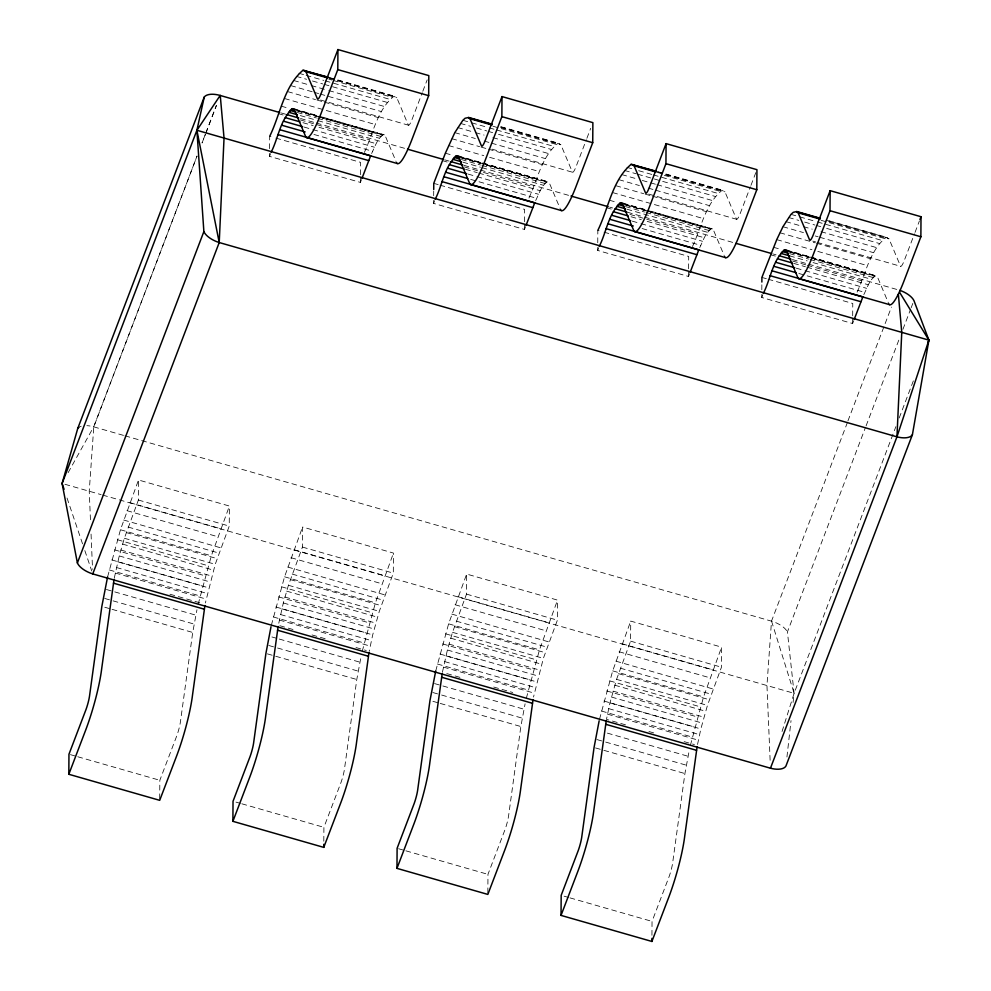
<?xml version="1.0" encoding="UTF-8"?>
<svg xmlns="http://www.w3.org/2000/svg" width="991" height="991" viewBox="0 0 991 991"><rect width="100%" height="100%" fill="white"/><g stroke="black" fill="none" stroke-linecap="round" stroke-linejoin="round"><path stroke-width="0.74" stroke-dasharray="4.96 3.72" d="M114.25 578.249L119.242 555.926L124.358 538.249L138.381 500.034L138.517 479.991L229.392 506.042L229.243 526.085L215.233 564.3L205.372 602.986M159.7 798.796L159.836 780.289L176.931 735.433A13.23 2.044 -74 0 0 180.362 722.29L192.712 632.456L196.961 609.762M361.467 179.693L360.427 182.418L269.552 156.367L269.602 150.198M269.602 148.65L269.688 136.312L274.086 137.576M292.977 629.496L278.322 625.284L283.315 602.962L288.431 585.285L302.441 547.082L302.589 527.026L393.452 553.077L393.316 573.132L379.293 611.336L372.703 634.872L369.197 651.335M323.809 841.21L323.908 827.324L341.003 782.469A13.23 2.044 -74 0 0 344.434 769.338L356.785 679.492L361.021 656.798M360.427 182.418L360.464 176.249M360.476 174.701L360.563 162.363L275.56 137.997M525.527 226.728L524.487 229.454L433.624 203.403L433.662 197.234M433.674 195.698L433.711 191.065M442.395 672.332L447.387 650.009L452.503 632.32L466.513 594.117L466.662 574.062L557.524 600.112L557.388 620.168L543.365 658.371L533.517 697.069M487.845 892.866L487.968 874.359L505.063 829.504A13.23 2.044 -74 0 0 508.507 816.373L520.845 726.527L525.094 703.833M524.487 229.454L524.536 223.285M524.549 221.749L524.635 209.398L439.62 185.032M689.6 273.764L688.559 276.489L597.697 250.438L597.734 244.269M597.746 242.733L597.833 230.395L602.231 231.646M625.519 724.83L606.467 719.367L609.973 702.892L616.563 679.355L630.586 641.152L630.722 621.097L721.597 647.148L721.46 667.203L707.438 705.406L700.848 728.942L697.33 745.418M651.942 935.281L652.041 921.395L669.136 876.54A13.23 2.044 -74 0 0 672.579 863.409L684.917 773.562L689.166 750.868M688.559 276.489L688.609 270.32M688.621 268.784L688.695 256.446L603.692 232.067M853.672 320.811L852.632 323.537L761.757 297.486L761.806 291.304M761.819 289.768L761.856 283.599M852.632 323.537L852.669 317.368M852.681 315.819L852.768 303.481L767.765 279.103M786.941 757L791.029 720.606M793.073 702.408L794.101 693.316L787.424 631.924L865.515 427.332M107.598 576.886L120.468 529.751L138.517 479.991M198.138 604.337L211.343 555.802L229.392 506.042M271.336 625.321L284.541 576.799L302.589 527.026M362.21 651.372L375.416 602.85L393.452 553.077M435.73 670.969L448.613 623.835L466.662 574.062M526.283 698.407L539.476 649.885L557.524 600.112M599.481 719.392L612.686 670.87L630.722 621.097M690.355 745.443L703.548 696.921L721.597 647.148M782.048 731.494L794.101 693.316L895.889 426.625M205.323 134.355L202.028 143.001L205.41 134.38M205.88 132.918L216.323 105.541M205.955 132.943L216.41 105.566M269.552 156.367L270.593 153.642M364.354 152.441C373.074 133.711 377.199 109.84 393.836 96.325L396.809 97.737L408.329 125.039A13.23 2.044 -74 0 0 411.711 120.32L422.277 92.683M422.823 91.259L427.171 79.875M433.624 203.403L434.665 200.678M528.959 198.051C537.444 179.743 541.619 156.504 557.908 143.361L560.881 144.773L572.402 172.087A13.23 2.044 -74 0 0 575.783 167.355L586.35 139.719M586.895 138.294L590.698 128.334M597.697 250.438L598.737 247.713M692.486 246.511C701.219 227.781 705.344 203.911 721.981 190.396L724.941 191.808L736.474 219.122A13.23 2.044 -74 0 0 739.856 214.39L750.422 186.766M750.967 185.342L755.86 172.521M761.757 297.486L762.797 294.761M857.104 292.134C865.589 273.813 869.764 250.574 886.041 237.431L889.014 238.856L900.546 266.158A13.23 2.044 -74 0 0 903.916 261.426L914.495 233.802M915.04 232.377L919.388 220.981M847.466 422.352L771.493 621.159L766.96 685.537L770.267 763.627M847.937 420.89L891.454 307.086M866.072 425.895L899.06 339.455M902.912 329.359L910.618 309.192M911.163 307.755L912.81 303.432M899.196 417.979L914.049 379.058M371.613 153.506C374.908 147.064 377.038 138.839 383.368 134.714L385.103 135.544L396.09 161.558M535.685 200.541C538.98 194.1 541.111 185.874 547.428 181.749L549.175 182.579L560.15 208.593M699.757 247.577C703.04 241.135 705.171 232.922 711.501 228.785L713.247 229.615L724.223 255.628M863.83 294.612C867.113 288.17 869.243 279.957 875.573 275.82L877.32 276.65L888.295 302.664M68.119 472.67L93.687 426.836L197.073 155.971L93.773 426.861L89.24 491.239L90.54 521.861M329.532 77.571L395.483 96.486M500.926 126.712L559.556 143.522M657.665 171.654L723.616 190.557M829.071 220.782L887.688 237.592M329.346 77.831L393.836 96.325M500.752 126.972L557.908 143.361M657.491 171.914L721.981 190.396M825.949 220.213L886.041 237.431M329.384 78.413L396.809 97.737M500.789 127.554L560.881 144.773M657.529 172.484L724.941 191.808M828.922 221.625L889.014 238.856M328.863 79.193L331.799 80.036M333.261 80.457L391.891 97.267M492.936 126.241L555.963 144.302M664.342 175.37L720.036 191.337M821.081 220.312L884.096 238.385M298.799 73.247L304.658 74.932M306.12 75.353L323.71 80.395M325.184 80.816L389.661 99.298M462.871 120.295L470.192 122.388M471.666 122.81L487.783 127.43M489.244 127.851L495.116 129.536M496.578 129.957L553.734 146.346M626.931 167.33L632.803 169.003M638.662 170.687L651.855 174.466M653.317 174.887L717.806 193.381M791.004 214.366L798.337 216.472M799.799 216.88L815.927 221.513M817.389 221.922L881.879 240.417M296.321 76.357L306.578 79.292M312.45 80.977L322.707 83.913M324.168 84.334L387.196 102.407M460.394 123.392L470.651 126.328M476.51 128.012L486.779 130.961M488.241 131.369L492.638 132.633M498.498 134.318L551.269 149.443M624.466 170.427L636.185 173.797M637.659 174.205L715.329 196.478M788.539 217.463L798.796 220.411M804.655 222.083L814.912 225.031M816.386 225.453L820.771 226.716M826.643 228.388L879.401 243.513M293.633 80.482L309.749 85.102M311.211 85.523L327.34 90.144M328.801 90.565L384.496 106.532M457.693 127.529L473.822 132.15M475.284 132.571L484.079 135.086M492.874 137.613L548.568 153.58M621.766 174.565L636.42 178.764M642.292 180.449L655.472 184.227M656.946 184.648L712.64 200.616M785.838 221.6L801.954 226.221M803.428 226.642L812.224 229.156M821.006 231.683L876.701 247.651M290.747 85.598L312.722 91.903M314.197 92.324L318.594 93.588M320.056 93.996L381.609 111.649M454.807 132.633L475.333 138.517M484.128 141.044L489.988 142.716M491.449 143.138L545.682 158.684M618.88 179.668L639.406 185.552M648.188 188.079L654.06 189.764M655.522 190.173L709.754 205.732M782.952 226.716L803.466 232.6M815.197 235.957L818.132 236.799M819.594 237.221L873.827 252.767M320.576 100.004L408.515 125.213M491.97 149.145L572.587 172.261M648.709 194.087L736.647 219.296M812.781 241.123L815.717 241.965M817.179 242.386L900.72 266.331M287.7 91.63L315.547 99.62M317.009 100.029L322.88 101.714M324.342 102.135L378.574 117.681M451.772 138.666L479.619 146.656M481.081 147.077L486.94 148.749M488.414 149.17L542.634 164.717M615.845 185.701L643.692 193.691M645.153 194.112L651.013 195.797M652.487 196.206L706.707 211.764M779.905 232.749L815.085 242.832M816.547 243.253L870.779 258.8M284.541 98.518L375.416 124.569M448.613 145.553L483.781 155.637M489.653 157.321L539.476 171.604M612.686 192.588L703.548 218.639M776.746 239.624L811.926 249.707M817.786 251.392L867.62 265.675M293.46 108.75L316.909 115.476M322.769 117.161L384.335 134.801M457.532 155.785L548.395 181.836M623.066 203.242L645.054 209.547M650.914 211.232L712.467 228.884M785.665 249.868L876.54 275.919M295.429 109.506L317.405 115.798M318.879 116.22L383.368 134.714M459.502 156.541L481.477 162.846M482.951 163.255L547.428 181.749M623.562 203.576L645.55 209.881M647.012 210.303L711.501 228.785M787.634 250.612L809.622 256.917M811.084 257.338L875.573 275.82M294.24 109.493L317.69 116.207M319.152 116.628L385.103 135.544M458.3 156.528L481.75 163.255M483.224 163.676L549.175 182.579M622.373 203.564L645.822 210.29M647.296 210.711L713.247 229.615M786.445 250.599L809.895 257.326M811.356 257.747L877.32 276.65M281.295 106.161L288.629 108.267M297.424 110.781L316.476 116.244M317.938 116.665L372.17 132.212M445.368 153.196L452.701 155.302M461.496 157.817L536.242 179.247M609.44 200.232L616.761 202.337M625.556 204.852L646.082 210.736M647.544 211.157L700.303 226.282M773.513 247.279L780.834 249.373M789.629 251.9L810.155 257.784M811.617 258.193L864.375 273.33M297.213 110.893L382.229 135.259M461.286 157.928L480.338 163.391M486.197 165.076L546.289 182.307M625.358 204.964L710.361 229.342M789.431 252.011L808.483 257.474M814.342 259.147L874.434 276.378M297.374 112.503L316.439 117.966M317.9 118.387L380.916 136.461M461.447 159.539L480.499 165.001M481.973 165.423L544.988 183.496M625.519 206.586L644.571 212.049M646.033 212.47L709.06 230.531M789.592 253.622L808.644 259.085M810.105 259.506L873.133 277.567M300.323 115.588L316.451 120.208M317.913 120.629L379.466 138.282M462.933 162.202L480.524 167.244M481.985 167.665L543.539 185.317M627.006 209.237L707.611 232.352M789.604 255.864L807.194 260.906M813.054 262.578L871.684 279.388M281.184 112.949L285.643 114.225M300.508 118.486L315.373 122.748M316.34 123.045L406.037 148.737M444.674 159.824L449.134 161.099M463.999 165.361L478.938 169.672M480.35 170.043L569.515 195.611M609.651 207.119L612.624 207.974M627.476 212.235L643.828 216.918M644.472 217.128L734.492 242.906M773.129 253.993L776.102 254.836M792.428 259.543L807.083 263.742M808.545 264.163L898.057 289.806M278.36 113.618L284.219 115.303M300.335 119.923L369.222 139.669M442.42 160.653L448.291 162.338M464.407 166.959L477.6 170.737M483.459 172.422L533.294 186.704M606.492 207.701L612.351 209.374M629.942 214.415L697.367 233.752M770.564 254.737L776.424 256.409M792.552 261.042L805.745 264.82M807.207 265.241L861.439 280.787M302.924 122.686L313.181 125.622M319.04 127.306L376.196 143.695M465.522 169.3L477.253 172.657M478.715 173.078L540.268 190.73M631.056 216.756L641.313 219.705M647.185 221.377L704.341 237.766M793.667 263.371L805.386 266.74M806.86 267.161L868.413 284.801M304.064 127.059L311.397 129.164M312.859 129.586L374.425 147.225M468.136 174.094L475.469 176.2M476.931 176.621L538.485 194.261M632.208 221.129L639.542 223.235M641.004 223.656L702.557 241.309M796.281 268.177L803.602 270.27M805.076 270.692L866.63 288.344M313.936 134.454L372.566 151.264M470.688 179.383L536.639 198.299M642.081 228.525L700.711 245.334M798.82 273.466L864.771 292.37M433.761 183.347L438.158 184.611M761.906 277.43L766.303 278.682M123.491 435.383L93.687 426.836A17.541 8.399 20.9 0 0 86.849 425.659M124.977 435.805L771.568 621.184A17.541 8.399 20.9 0 1 787.424 631.924M138.381 500.034L229.243 526.085M302.441 547.082L393.316 573.132M466.513 594.117L557.388 620.168M630.586 641.152L721.46 667.203M129.858 502.672L220.72 528.736M293.918 549.72L384.793 575.771M457.991 596.755L548.865 622.806M622.063 643.791L712.938 669.842M64.948 484.277L101.132 494.645M102.618 495.066L794.101 693.316L771.568 621.184M126.91 510.662L217.772 536.713M290.97 557.698L381.845 583.749M455.042 604.733L545.917 630.784M619.115 651.768L709.99 677.819M123.652 520.027L220.919 547.887M287.724 567.063L384.991 594.934M451.797 614.098L549.064 641.97M615.857 661.146L713.136 689.005M128.124 527.051L218.999 553.102M292.196 574.086L383.071 600.15M456.269 621.134L547.131 647.185M620.341 668.169L711.204 694.22M120.468 529.751L211.343 555.802M284.541 576.799L375.416 602.85M448.613 623.835L539.476 649.885M612.686 670.87L703.548 696.921M126.216 532.551L217.091 558.602M290.289 579.586L381.163 605.637M454.361 626.622L545.236 652.673M618.434 673.657L709.296 699.708M124.358 538.249L215.233 564.3M288.431 585.285L379.293 611.336M452.503 632.32L543.365 658.371M616.563 679.355L707.438 705.406M117.409 539.736L208.271 565.787M281.469 586.771L372.343 612.822M445.541 633.806L536.416 659.857M609.614 680.842L700.488 706.893M122.562 544.096L213.424 570.147M286.634 591.131L377.497 617.182M450.694 638.167L541.569 664.218M614.767 685.202L705.642 711.253M120.852 550.005L211.715 576.056M284.913 597.04L375.787 623.104M448.985 644.088L539.86 670.139M613.057 691.123L703.932 717.174M114.485 549.832L205.348 575.882M278.558 596.867L369.42 622.918M442.618 643.902L533.492 669.953M606.69 690.938L697.565 716.988M119.242 555.926L210.117 581.977M283.315 602.962L374.189 629.012M447.387 650.009L538.249 676.06M611.459 697.045L702.322 723.096M111.748 559.927L202.61 585.991M275.82 606.975L366.682 633.026M439.88 654.01L530.755 680.061M603.953 701.046L694.827 727.097M117.768 561.786L208.63 587.836M281.84 608.821L372.703 634.872M445.9 655.856L536.775 681.907M609.973 702.892L700.848 728.942M116.43 567.496L207.305 593.547M280.503 614.531L371.377 640.582M444.575 661.579L535.437 687.63M608.647 708.615L699.51 734.665M109.221 569.924L200.095 595.975M273.293 616.959L364.168 643.01M437.365 663.995L528.228 690.046M601.438 711.03L692.3 737.081M115.253 573.009L206.128 599.06M279.326 620.044L370.2 646.095M443.398 667.079L534.26 693.143M607.471 714.127L698.333 740.178M169.944 594.216L202.189 603.457M312.041 634.958L326.696 639.158M356.004 647.557L366.261 650.505M446.792 673.583L461.447 677.794M493.691 687.036L512.743 692.498M648.969 731.544L654.828 733.229M684.149 741.64L694.406 744.575M106.409 589.509L195.809 615.138M271.943 636.965L277.802 638.638M279.276 639.059L359.882 662.174M434.541 683.579L523.954 709.209M607.409 733.142L688.014 756.244M104.699 598.453L194.1 624.082M268.772 645.488L276.093 647.581M277.567 648.003L358.172 671.118M432.832 692.523L440.165 694.629M441.627 695.038L522.245 718.153M596.904 739.559L604.237 741.664M605.699 742.086L686.317 765.188M104.773 607.248L110.633 608.92M112.094 609.341L192.712 632.456M267.372 653.862L356.785 679.492M432.906 701.318L438.778 703.003M440.239 703.424L520.845 726.527M595.517 747.932L684.917 773.562M70.435 754.647L76.295 756.331M77.756 756.752L159.836 780.289M235.969 802.115L240.367 803.367M241.829 803.788L323.908 827.324M398.568 848.73L404.427 850.414M405.901 850.823L487.968 874.359M564.102 896.186L568.5 897.45M569.974 897.871L652.041 921.395M67.041 498.039L82.86 544.74M84.83 550.575L91.754 571.002M91.061 534.112L92.547 569.33M80.11 426.65A17.541 8.399 20.9 0 1 81.212 426.229"/><path stroke-width="1.49" d="M204.926 605.526L192.551 694.802A53.155 8.213 -74 0 1 176.336 756.74L159.7 800.332L68.825 774.281L68.961 754.238L86.056 709.383A13.23 2.044 -74 0 0 89.5 696.239L101.838 606.405L107.598 576.886M368.986 652.561L356.624 741.838A53.155 8.213 -74 0 1 340.409 803.775L323.76 847.379L232.897 821.328L233.034 801.273L250.128 756.418A13.23 2.044 -74 0 0 253.572 743.275L265.91 653.441L271.014 626.721M323.76 847.379L323.784 844.295M271.113 152.28C278.31 138.319 280.205 119.465 292.494 108.663L294.24 109.493L305.216 135.507A53.155 8.213 -74 0 0 321.158 113.209L337.795 69.605L337.931 49.55L428.806 75.601L428.669 95.656L412.021 139.26A53.155 8.213 -74 0 1 396.635 162.846M533.059 699.609L520.696 788.873A53.155 8.213 -74 0 1 504.481 850.811L487.832 894.415L396.97 868.364L397.106 848.308L414.201 803.453A13.23 2.044 -74 0 0 417.632 790.322L429.983 700.476L435.73 670.969M433.724 189.516L433.761 183.347L445.368 153.196L454.807 132.633L462.871 120.295L465.089 118.251L468.681 117.471L492.131 124.185M435.185 199.315C442.37 185.354 444.278 166.513 456.566 155.698L458.3 156.528L469.288 182.542A53.155 8.213 -74 0 0 485.218 160.245L501.867 116.641L502.003 96.585L592.878 122.636L592.729 142.692L576.093 186.296A53.155 8.213 -74 0 1 560.695 209.881M697.131 746.644L684.756 835.909A53.155 8.213 -74 0 1 668.541 897.846L651.905 941.45L561.03 915.399L561.179 895.344L578.273 850.489A13.23 2.044 -74 0 0 581.705 837.358L594.055 747.511L599.159 720.791M651.905 941.45L651.929 938.366M599.258 246.35C606.442 232.389 608.338 213.548 620.639 202.734L622.373 203.564L633.36 229.578A53.155 8.213 -74 0 0 649.291 207.28L665.94 163.676L666.076 143.621L756.938 169.672L756.802 189.727L740.166 233.331A53.155 8.213 -74 0 1 724.768 256.929M761.868 282.051L761.906 277.43L776.746 239.624L782.952 226.716L791.004 214.366L793.234 212.334L796.826 211.541L820.275 218.268M763.318 293.398C770.515 279.425 772.41 260.583 784.699 249.769L786.445 250.599L797.421 276.613A53.155 8.213 -74 0 0 813.363 254.315L830 210.711L830.148 190.668L921.011 216.719L920.874 236.762L904.226 280.366A53.155 8.213 -74 0 1 888.84 303.964M899.816 290.351A17.541 8.399 20.9 0 1 913.913 300.546L928.901 340.136L912.401 434.715L785.913 766.093A17.541 8.399 20.9 0 1 770.465 768.211L92.745 573.913L219.222 242.535L224.04 138.059L220.25 95.483M770.465 768.211L896.954 436.833L901.76 332.357L898.379 294.339M114.052 579.475L101.677 668.752A53.155 8.213 -74 0 1 85.461 730.677L68.825 774.281M278.124 626.51L265.749 715.787A53.155 8.213 -74 0 1 249.534 777.724L232.897 821.328M442.197 673.558L429.821 762.822A53.155 8.213 -74 0 1 413.606 824.76L396.97 868.364M606.257 720.593L593.894 809.858A53.155 8.213 -74 0 1 577.679 871.795L561.03 915.399M279.697 112.528L220.175 95.458A17.541 8.399 20.9 0 0 204.233 97.093L196.899 130.279L62.099 483.459L77.385 562.962A17.541 8.399 20.9 0 0 92.745 573.913M204.233 97.093L77.744 428.471L62.099 483.459L64.068 489.294M220.175 95.458L196.899 130.279L203.873 231.584A17.541 8.399 20.9 0 0 219.222 242.535L896.954 436.833L928.901 340.136L899.642 292.382M77.385 562.962L203.873 231.584M269.688 136.312C280.28 114.795 283.934 86.428 302.961 70.274L328.058 77.149M337.931 49.55L320.836 94.269A13.23 2.044 -74 0 1 317.467 98.989L305.934 71.686L304.609 70.423M361.988 178.33L370.671 155.736L279.796 129.685M502.003 96.585L484.909 141.304A13.23 2.044 -74 0 1 481.527 146.036L470.007 118.722L468.681 117.471M526.048 225.366L534.744 202.783L443.869 176.732M597.833 230.395C608.412 208.878 612.079 180.498 631.106 164.345L656.203 171.232M666.076 143.621L648.981 188.34A13.23 2.044 -74 0 1 645.599 193.072L634.079 165.757L632.754 164.506M690.12 272.401L698.804 249.819L607.941 223.768M830.148 190.668L813.054 235.375A13.23 2.044 -74 0 1 809.672 240.107L798.151 212.805L796.826 211.541M854.192 319.449L862.876 296.854L772.014 270.803M919.933 219.556L921.011 216.719M927.799 343.022L928.901 340.136L196.899 130.279L219.222 242.535M337.795 69.605L428.669 95.656M501.867 116.641L592.729 142.692M665.94 163.676L756.802 189.727M830 210.711L920.874 236.762M302.961 70.274L327.885 77.409M468.508 117.731L491.957 124.457M631.106 164.345L656.017 171.493M796.64 211.801L820.09 218.528M305.934 71.686L327.922 77.992M470.007 118.722L491.994 125.027M634.079 165.757L656.067 172.062M798.151 212.805L820.127 219.098M292.494 108.663L295.429 109.506M456.566 155.698L459.502 156.541M620.639 202.734L623.562 203.576M784.699 249.769L787.634 250.612M291.354 109.208L294.29 110.051M455.426 156.256L459.824 157.507M619.499 203.291L622.422 204.134M783.559 250.327L787.956 251.59M290.053 110.41L295.913 112.082M454.126 157.445L459.985 159.13M618.186 204.48L624.057 206.165M782.258 251.516L788.13 253.201M288.604 112.218L297.399 114.745M452.676 159.266L461.472 161.781M616.736 206.301L625.532 208.816M780.809 253.337L789.604 255.864M287.018 114.646L298.749 118.003M407.524 149.17L443.188 159.39M451.091 161.682L462.822 165.039M571.002 196.045L608.164 206.685M615.163 208.717L626.882 212.086M735.979 243.34L771.642 253.56M779.236 255.752L790.954 259.122M285.334 117.644L299.988 121.843M449.406 164.679L464.061 168.879M613.466 211.715L628.133 215.914M777.539 258.75L792.193 262.962M283.55 121.175L302.602 126.637M447.622 168.21L466.674 173.673M611.695 215.258L630.747 220.708M775.755 262.293L794.807 267.756M281.704 125.213L305.154 131.927M445.764 172.248L467.752 178.553M609.837 219.284L633.286 226.01M773.909 266.319L795.897 272.624M306.492 137.489L397.366 163.54M470.564 184.524L561.426 210.575M634.636 231.56L725.499 257.623M798.696 278.607L889.571 304.658M277.876 134.565L368.739 160.616M441.949 181.601L532.811 207.652M606.009 228.636L696.884 254.699M770.081 275.684L860.956 301.735M113.445 583.154L204.307 609.205M277.505 630.202L368.379 656.253M441.577 677.237L532.452 703.288M605.65 724.272L696.524 750.323M912.401 434.715A17.541 8.399 20.9 0 1 896.954 436.833M77.744 428.471A17.541 8.399 20.9 0 1 79.156 427.158"/></g></svg>
